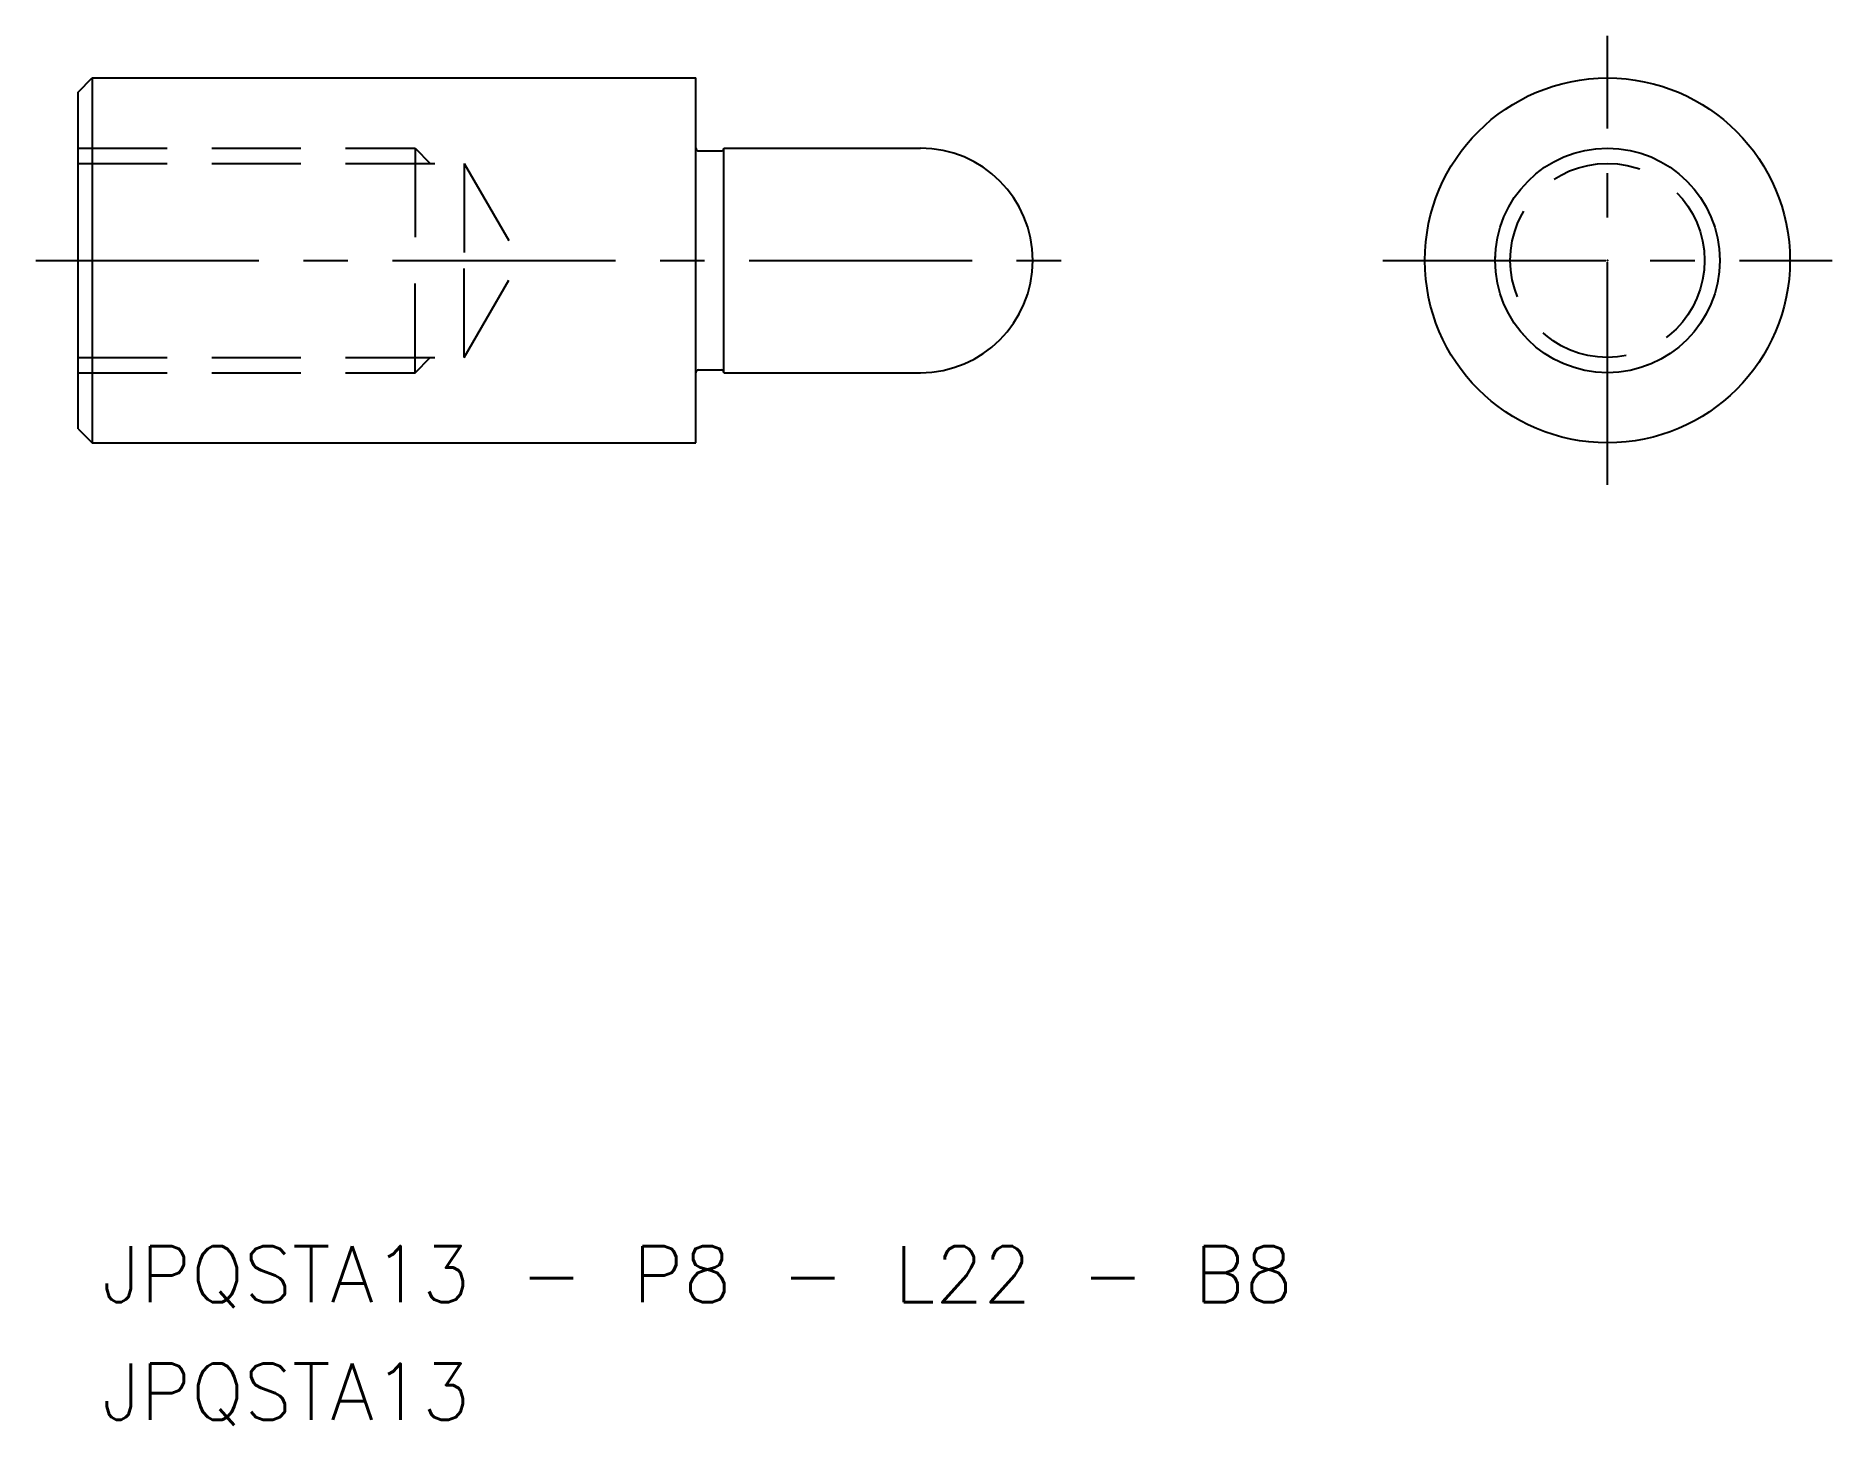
# Model space of a CAD drawing. Extents: x 21.1 to 85.1, y 15.6 to 65.1.
import ezdxf

# ---------------------------------------------------------------- set-up
doc = ezdxf.new("R2010")
doc.units = 0
doc.header["$LTSCALE"] = 0.25
doc.linetypes.add('CENTER', pattern=[50.8, 31.75, -6.35, 6.35, -6.35])
doc.linetypes.add('DASHED', pattern=[19.05, 12.7, -6.35])
doc.layers.get('0').update_dxf_attribs({"linetype": 'CONTINUOUS'})
doc.layers.add('CENTER', color=1, linetype='CENTER')
doc.styles.get("Standard").update_dxf_attribs({"font": 'txt.shx'})

msp = doc.modelspace()

# ---------------------------------------------------------------- linework, layer by layer
for p, q in [((22.633, 63.123), (23.133, 63.623)), ((23.133, 63.623), (23.133, 50.623)), ((23.133, 63.623), (44.633, 63.623)), ((44.633, 61.123), (44.633, 63.623)), ((22.633, 51.123), (22.633, 63.123)), ((44.633, 53.123), (44.633, 61.123)), ((44.733, 61.023), (45.533, 61.023)), ((45.633, 53.123), (45.633, 61.123)), ((45.633, 61.123), (52.633, 61.123)), ((44.633, 50.623), (44.633, 53.123)), ((44.733, 53.223), (45.533, 53.223)), ((45.633, 53.123), (52.633, 53.123)), ((22.633, 51.123), (23.133, 50.623)), ((23.133, 50.623), (44.633, 50.623))]:
    msp.add_line(p, q)
at = {"color": 3, "linetype": 'DASHED'}
for p, q in [((22.633, 61.123), (34.633, 61.123)), ((34.633, 61.123), (34.633, 57.123)), ((34.633, 61.123), (35.175, 60.581)), ((22.633, 60.581), (36.385, 60.581)), ((36.385, 60.581), (38.382, 57.123)), ((36.385, 60.581), (36.385, 57.123)), ((34.633, 53.123), (34.633, 57.123)), ((36.385, 53.665), (36.385, 57.123)), ((36.385, 53.665), (38.382, 57.123)), ((22.633, 53.665), (36.385, 53.665)), ((22.633, 53.123), (34.633, 53.123)), ((34.633, 53.123), (35.175, 53.665))]:
    msp.add_line(p, q, dxfattribs=at)
for radius in [6.5, 4]:
    msp.add_circle((77.097, 57.123), radius)
for radius in [4, 3.458]:
    msp.add_circle((77.097, 57.123), radius, dxfattribs=at)
for centre, radius, start, end in [((44.733, 61.123), 0.1, 180, 270), ((45.533, 61.123), 0.1, 270, 0), ((52.633, 57.123), 4, 270, 90), ((44.733, 53.123), 0.1, 90, 180), ((45.533, 53.123), 0.1, 0, 90)]:
    msp.add_arc(centre, radius, start, end)
msp.add_point((44.633, 57.123))
at = {"layer": 'CENTER', "color": 1, "linetype": 'CENTER'}
for p, q in [((77.097, 49.123), (77.097, 65.123)), ((21.133, 57.123), (58.133, 57.123)), ((69.097, 57.123), (85.097, 57.123))]:
    msp.add_line(p, q, dxfattribs=at)
msp.add_point((77.097, 57.123), dxfattribs=at)

# ---------------------------------------------------------------- texts
for s, p in [('JPQSTA13 - P8 - L22 - B8', (23.482, 20)), ('JPQSTA13', (23.482, 15.813))]:
    msp.add_text(s, height=2).set_placement(p)

doc.saveas('drawing.dxf')
